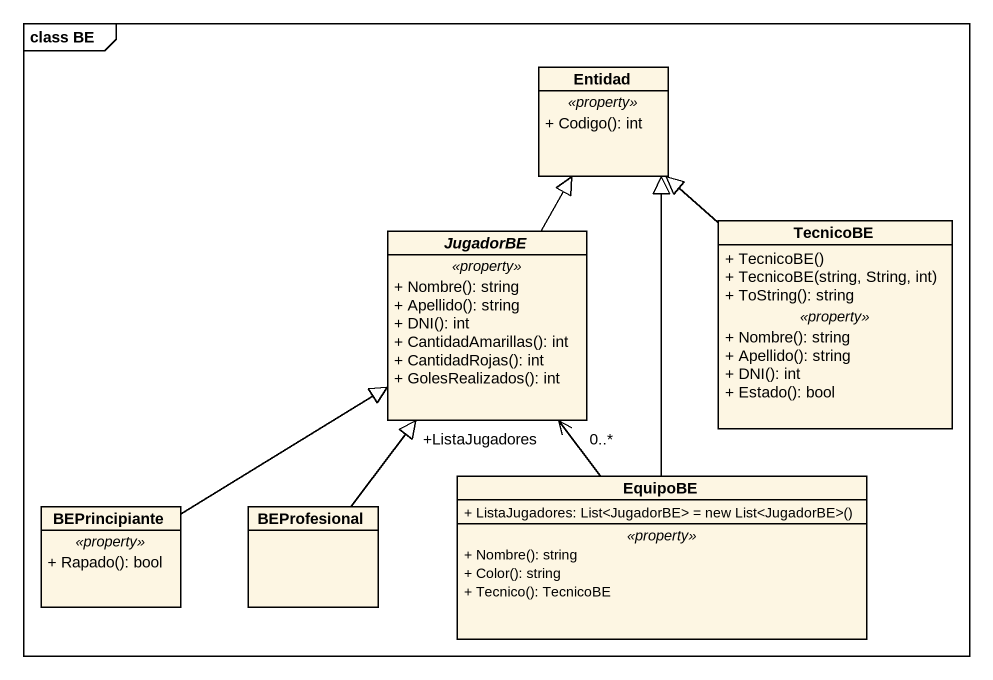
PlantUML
@startuml
mainframe class BE
hide circle
hide empty members
skinparam classAttributeIconSize 0
class Entidad {
  .. <<property>> ..
  + Codigo(): int
}
abstract class JugadorBE {
  .. <<property>> ..
  + Nombre(): string
  + Apellido(): string
  + DNI(): int
  + CantidadAmarillas(): int
  + CantidadRojas(): int
  + GolesRealizados(): int
}
class TecnicoBE {
  + TecnicoBE()
  + TecnicoBE(string, String, int)
  + ToString(): string
  .. <<property>> ..
  + Nombre(): string
  + Apellido(): string
  + DNI(): int
  + Estado(): bool
}
class BEPrincipiante {
  .. <<property>> ..
  + Rapado(): bool
}
class BEProfesional
class EquipoBE {
  {field} + ListaJugadores: List<JugadorBE> = new List<JugadorBE>()
  .. <<property>> ..
  + Nombre(): string
  + Color(): string
  + Tecnico(): TecnicoBE
}
JugadorBE -up-|> Entidad
TecnicoBE -up-|> Entidad
BEPrincipiante -up-|> JugadorBE
BEProfesional -up-|> JugadorBE
EquipoBE -up-|> Entidad
EquipoBE -up-> "+ListaJugadores\n0..*" JugadorBE
@enduml
